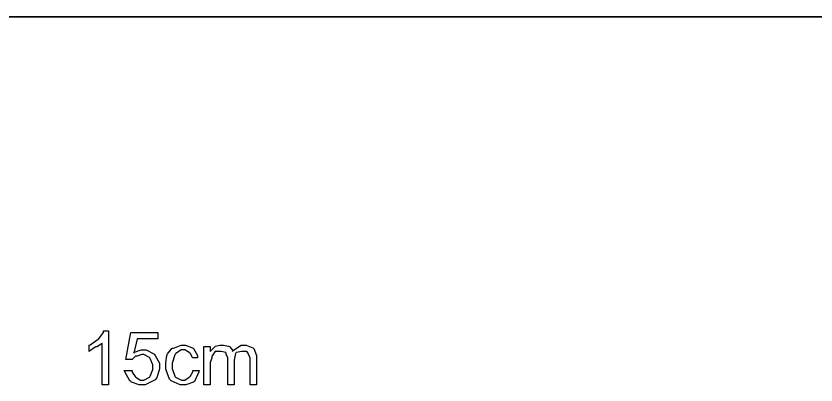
# Model space of a CAD drawing. Header units: metres. Extents: x -593 to 248, y 430 to 1024.
# Drawn here: x -494.22 to -472.92, y 650.97 to 660.78 of the extents above; entities that cross this region are included whole.
import ezdxf

# ---------------------------------------------------------------- set-up
doc = ezdxf.new("R2010")
doc.units = ezdxf.units.M
doc.header["$MEASUREMENT"] = 0
doc.layers.add('C00-00-00-BLACK', color=7, linetype='Continuous')
doc.layers.add('CFF-7E-00', color=30, linetype='Continuous')

msp = doc.modelspace()

# ---------------------------------------------------------------- linework, layer by layer
at = {"layer": 'C00-00-00-BLACK', "const_width": 0.0423}
msp.add_lwpolyline([(-546.602, 660.761), (-431.456, 660.761)], dxfattribs=at)
at = {"layer": 'CFF-7E-00'}
for points in [[(-491.765, 650.969), (-491.934, 650.969), (-491.934, 652.07), (-491.945, 652.06), (-492.065, 651.986), (-492.104, 651.986), (-492.114, 651.976), (-492.263, 651.87), (-492.273, 651.859), (-492.273, 652.027), (-492.252, 652.038), (-492.041, 652.187), (-492.02, 652.197), (-491.999, 652.219), (-491.893, 652.362), (-491.893, 652.409), (-491.765, 652.409), (-491.765, 650.969)], [(-491.342, 651.353), (-491.128, 651.353), (-491.128, 651.312), (-491.054, 651.195), (-491.042, 651.184), (-491.033, 651.174), (-490.913, 651.099), (-490.873, 651.099), (-490.82, 651.099), (-490.673, 651.174), (-490.662, 651.184), (-490.653, 651.206), (-490.577, 651.38), (-490.577, 651.438), (-490.577, 651.502), (-490.653, 651.672), (-490.662, 651.692), (-490.673, 651.703), (-490.823, 651.777), (-490.873, 651.777), (-490.873, 651.777), (-491.001, 651.734), (-491.042, 651.734), (-491.054, 651.724), (-491.118, 651.661), (-491.128, 651.65), (-491.297, 651.65), (-491.169, 652.369), (-490.45, 652.369), (-490.45, 652.2), (-491.001, 652.2), (-491.085, 651.819), (-491.065, 651.841), (-490.891, 651.903), (-490.832, 651.903), (-490.759, 651.903), (-490.557, 651.798), (-490.535, 651.777), (-490.515, 651.756), (-490.407, 651.549), (-490.407, 651.48), (-490.407, 651.396), (-490.472, 651.163), (-490.493, 651.141), (-490.515, 651.11), (-490.783, 650.969), (-490.873, 650.969), (-490.947, 650.969), (-491.149, 651.047), (-491.169, 651.057), (-491.191, 651.079), (-491.331, 651.322), (-491.342, 651.353)], [(-489.516, 651.353), (-489.348, 651.353), (-489.359, 651.322), (-489.465, 651.079), (-489.474, 651.057), (-489.497, 651.047), (-489.703, 650.969), (-489.771, 650.969), (-489.856, 650.969), (-490.09, 651.078), (-490.111, 651.099), (-490.133, 651.12), (-490.239, 651.391), (-490.239, 651.48), (-490.239, 651.555), (-490.207, 651.756), (-490.196, 651.777), (-490.187, 651.798), (-490.067, 651.946), (-490.027, 651.946), (-490.006, 651.957), (-489.83, 652.03), (-489.771, 652.03), (-489.707, 652.03), (-489.527, 651.957), (-489.516, 651.946), (-489.495, 651.936), (-489.389, 651.754), (-489.389, 651.692), (-489.516, 651.692), (-489.527, 651.703), (-489.583, 651.819), (-489.601, 651.819), (-489.612, 651.83), (-489.732, 651.903), (-489.771, 651.903), (-489.824, 651.903), (-489.975, 651.798), (-489.984, 651.777), (-489.995, 651.767), (-490.07, 651.552), (-490.07, 651.48), (-490.07, 651.407), (-489.995, 651.206), (-489.984, 651.184), (-489.975, 651.174), (-489.821, 651.099), (-489.771, 651.099), (-489.729, 651.099), (-489.612, 651.174), (-489.601, 651.184), (-489.591, 651.195), (-489.516, 651.315), (-489.516, 651.353)], [(-489.219, 650.969), (-489.219, 651.989), (-489.051, 651.989), (-489.051, 651.861), (-489.042, 651.872), (-488.934, 651.979), (-488.923, 651.989), (-488.913, 652), (-488.793, 652.03), (-488.754, 652.03), (-488.701, 652.03), (-488.565, 652), (-488.543, 651.989), (-488.533, 651.979), (-488.457, 651.891), (-488.457, 651.861), (-488.437, 651.894), (-488.229, 652.03), (-488.158, 652.03), (-488.095, 652.03), (-487.916, 651.957), (-487.905, 651.946), (-487.895, 651.936), (-487.821, 651.754), (-487.821, 651.692), (-487.821, 650.969), (-487.99, 650.969), (-487.99, 651.65), (-487.99, 651.681), (-488.022, 651.767), (-488.031, 651.777), (-488.031, 651.798), (-488.065, 651.851), (-488.074, 651.861), (-488.096, 651.861), (-488.158, 651.861), (-488.158, 651.861), (-488.212, 651.861), (-488.361, 651.83), (-488.37, 651.819), (-488.381, 651.809), (-488.413, 651.626), (-488.413, 651.564), (-488.413, 650.969), (-488.586, 650.969), (-488.586, 651.65), (-488.586, 651.692), (-488.627, 651.788), (-488.627, 651.819), (-488.638, 651.83), (-488.758, 651.861), (-488.796, 651.861), (-488.828, 651.861), (-488.9, 651.861), (-488.923, 651.861), (-488.934, 651.851), (-488.999, 651.745), (-489.009, 651.734), (-489.009, 651.681), (-489.051, 651.563), (-489.051, 651.523), (-489.051, 650.969), (-489.219, 650.969)]]:
    msp.add_lwpolyline(points, close=True, dxfattribs=at)

doc.saveas('drawing.dxf')
